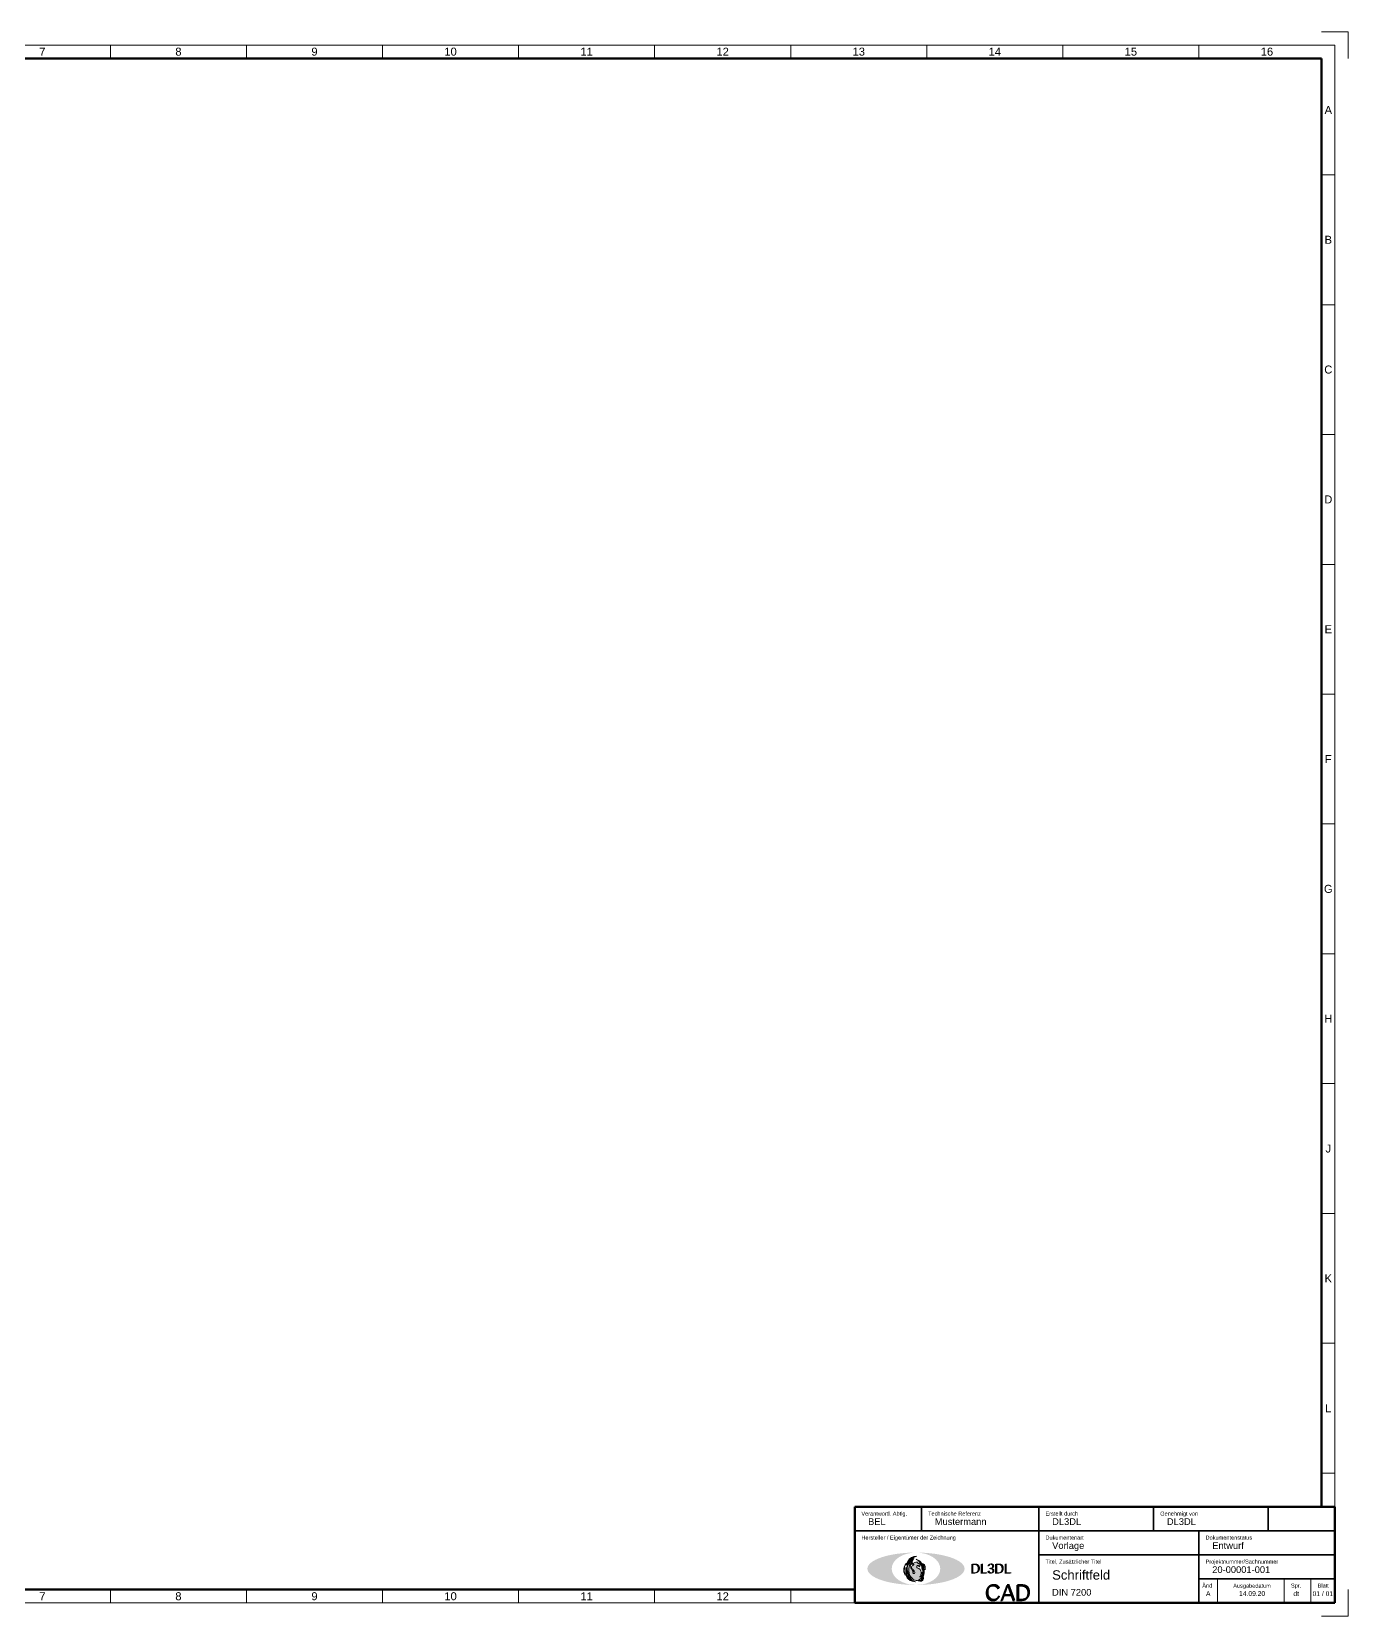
# Model space of a CAD drawing. Header units: millimetres. Extents: x 633 to 4785, y -1154 to 2521.
# Drawn here: x 2234 to 2727, y 880 to 1474 of the extents above; entities that cross this region are included whole.
import ezdxf
from ezdxf.enums import TextEntityAlignment as Align

# ---------------------------------------------------------------- set-up
doc = ezdxf.new("R2010")
doc.units = ezdxf.units.MM
doc.header["$LTSCALE"] = 5
doc.linetypes.add('AUSGEZOGEN', pattern=[0])
for name, color, linetype, lineweight, true_color in [('_Blattschnitt', 1, 'Continuous', 5, 0xff0000), ('_PK_0.18mm', 4, 'Continuous', 18, 0x00ffff), ('_PK_0.35mm', 4, 'Continuous', 35, 0x00ffff), ('_PK_0.70mm', 30, 'Continuous', 70, 0xff7f00), ('_PK_Text_ausgefüllt', 3, 'Continuous', 5, 0x00ff00), ('_PK_Text_Vorgabe', 1, 'Continuous', 5, 0xff0000), ('_Raster_0.18mm', 94, 'Continuous', 18, 0x008000), ('_Raster_1.00mm', 5, 'Continuous', 100, 0x0000ff), ('_Raster_Einteilung', 7, 'Continuous', 18, 0x000000), ('_Raster_txt', 7, 'Continuous', 5, 0x000000), ('pfoenix', 5, 'Continuous', 5, 0x0000ff)]:
    doc.layers.add(name, color=color, linetype=linetype, lineweight=lineweight, true_color=true_color)
for name, color, linetype, true_color in [('Logo', 5, 'Continuous', 0x0000ff), ('Logo Text', 1, 'Continuous', 0xff0000), ('Logo_a', 1, 'Continuous', 0xff0000), ('Logo_b', 30, 'Continuous', 0xff7f00), ('Logo_c', 12, 'Continuous', 0xaa0000)]:
    doc.layers.add(name, color=color, linetype=linetype, true_color=true_color)
doc.styles.add('textstyle1520', font='')
doc.styles.add('textstyle1521', font='')
doc.styles.add('textstyle1522', font='')
doc.styles.add('textstyle1523', font='')
doc.styles.add('textstyle1524', font='')
doc.styles.add('textstyle1525', font='')
doc.styles.add('textstyle1532', font='')
doc.styles.add('textstyle1533', font='')
doc.styles.add('textstyle1534', font='')
doc.styles.add('textstyle1535', font='')
doc.styles.add('textstyle1536', font='')
doc.styles.add('textstyle1537', font='')
doc.styles.add('textstyle1538', font='')
doc.styles.add('textstyle1539', font='')
doc.styles.add('textstyle1540', font='')
doc.styles.add('textstyle1541', font='')
doc.styles.add('textstyle1542', font='')
doc.styles.add('textstyle1543', font='')
doc.styles.add('textstyle1544', font='')
doc.styles.add('textstyle1545', font='')
doc.styles.add('textstyle1546', font='')
doc.styles.add('textstyle1547', font='')
doc.styles.add('textstyle1548', font='')
doc.styles.add('textstyle1549', font='')
doc.styles.add('textstyle1550', font='')
doc.styles.add('textstyle1551', font='')
doc.styles.add('textstyle1552', font='')
doc.styles.add('textstyle50', font='')
doc.styles.add('textstyle51', font='')
doc.styles.add('textstyle52', font='')
doc.styles.add('textstyle53', font='')
doc.styles.add('textstyle54', font='')
doc.styles.add('textstyle55', font='')
doc.styles.add('textstyle56', font='')
doc.styles.add('textstyle57', font='')
doc.styles.add('textstyle58', font='')
doc.styles.add('textstyle59', font='')
doc.styles.add('textstyle60', font='')
doc.styles.add('textstyle61', font='')
doc.styles.add('textstyle62', font='')
doc.styles.add('textstyle63', font='')
doc.styles.add('textstyle64', font='')
doc.styles.add('textstyle65', font='')
doc.styles.add('textstyle66', font='')
doc.styles.add('textstyle67', font='')
doc.styles.add('textstyle68', font='')
doc.styles.add('textstyle69', font='')
doc.styles.add('textstyle70', font='')
doc.styles.add('textstyle71', font='')
doc.styles.add('textstyle72', font='')
doc.styles.add('textstyle73', font='')
doc.styles.add('textstyle74', font='')
doc.styles.add('textstyle75', font='')
doc.styles.add('textstyle76', font='')
doc.styles.add('textstyle77', font='')
doc.styles.add('textstyle78', font='')
doc.styles.add('textstyle79', font='')
doc.styles.get('textstyle1520').set_extended_font_data('Arial')
doc.styles.get('textstyle1521').set_extended_font_data('Arial')
doc.styles.get('textstyle1522').set_extended_font_data('Arial')
doc.styles.get('textstyle1523').set_extended_font_data('Arial')
doc.styles.get('textstyle1524').set_extended_font_data('Arial')
doc.styles.get('textstyle1525').set_extended_font_data('Arial')
doc.styles.get('textstyle1532').set_extended_font_data('Arial')
doc.styles.get('textstyle1533').set_extended_font_data('Arial')
doc.styles.get('textstyle1534').set_extended_font_data('Arial')
doc.styles.get('textstyle1535').set_extended_font_data('Arial')
doc.styles.get('textstyle1536').set_extended_font_data('Arial')
doc.styles.get('textstyle1537').set_extended_font_data('Arial')
doc.styles.get('textstyle1538').set_extended_font_data('Arial')
doc.styles.get('textstyle1539').set_extended_font_data('Arial')
doc.styles.get('textstyle1540').set_extended_font_data('Arial')
doc.styles.get('textstyle1541').set_extended_font_data('Arial')
doc.styles.get('textstyle1542').set_extended_font_data('Arial')
doc.styles.get('textstyle1543').set_extended_font_data('Arial')
doc.styles.get('textstyle1544').set_extended_font_data('Arial')
doc.styles.get('textstyle1545').set_extended_font_data('Arial')
doc.styles.get('textstyle1546').set_extended_font_data('Arial')
doc.styles.get('textstyle1547').set_extended_font_data('Arial')
doc.styles.get('textstyle1548').set_extended_font_data('Arial')
doc.styles.get('textstyle1549').set_extended_font_data('Arial')
doc.styles.get('textstyle1550').set_extended_font_data('Arial')
doc.styles.get('textstyle1551').set_extended_font_data('Arial')
doc.styles.get('textstyle1552').set_extended_font_data('Arial')
doc.styles.get('textstyle50').set_extended_font_data('Arial')
doc.styles.get('textstyle51').set_extended_font_data('Arial')
doc.styles.get('textstyle52').set_extended_font_data('Arial')
doc.styles.get('textstyle53').set_extended_font_data('Arial')
doc.styles.get('textstyle54').set_extended_font_data('Arial')
doc.styles.get('textstyle55').set_extended_font_data('Arial')
doc.styles.get('textstyle56').set_extended_font_data('Arial')
doc.styles.get('textstyle57').set_extended_font_data('Arial')
doc.styles.get('textstyle58').set_extended_font_data('Arial')
doc.styles.get('textstyle59').set_extended_font_data('Arial')
doc.styles.get('textstyle60').set_extended_font_data('Arial')
doc.styles.get('textstyle61').set_extended_font_data('Arial')
doc.styles.get('textstyle62').set_extended_font_data('Arial')
doc.styles.get('textstyle63').set_extended_font_data('Arial')
doc.styles.get('textstyle64').set_extended_font_data('Arial')
doc.styles.get('textstyle65').set_extended_font_data('Arial')
doc.styles.get('textstyle66').set_extended_font_data('Arial')
doc.styles.get('textstyle67').set_extended_font_data('Arial')
doc.styles.get('textstyle68').set_extended_font_data('Arial')
doc.styles.get('textstyle69').set_extended_font_data('Arial')
doc.styles.get('textstyle70').set_extended_font_data('Arial')
doc.styles.get('textstyle71').set_extended_font_data('Arial')
doc.styles.get('textstyle72').set_extended_font_data('Arial')
doc.styles.get('textstyle73').set_extended_font_data('Arial')
doc.styles.get('textstyle74').set_extended_font_data('Arial')
doc.styles.get('textstyle75').set_extended_font_data('Arial')
doc.styles.get('textstyle76').set_extended_font_data('URW Chancery L')
doc.styles.get('textstyle77').set_extended_font_data('URW Chancery L')
doc.styles.get('textstyle78').set_extended_font_data('URW Chancery L')
doc.styles.get('textstyle79').set_extended_font_data('URW Chancery L')

msp = doc.modelspace()

# ---------------------------------------------------------------- hatches: boundary and pattern name
at = {"layer": 'Logo_a'}
h = msp.add_hatch(color=256, dxfattribs=at)
edge = h.paths.add_edge_path()
edge.add_ellipse((2565.34, 898.11), major_axis=(15.17, 0), ratio=0.4, start_angle=0, end_angle=360)
edge = h.paths.add_edge_path()
edge.add_ellipse((2565.34, 898.11), major_axis=(12.14, 0), ratio=0.5, start_angle=0, end_angle=360)
at = {"layer": 'Logo_b'}
h = msp.add_hatch(color=256, dxfattribs=at)
edge = h.paths.add_edge_path()
edge.add_ellipse((2565.34, 898.11), major_axis=(12.14, 0), ratio=0.5, start_angle=0, end_angle=360)
edge = h.paths.add_edge_path()
edge.add_ellipse((2565.34, 898.11), major_axis=(9.1, 0), ratio=0.666667, start_angle=0, end_angle=360)
at = {"layer": 'Logo_c'}
h = msp.add_hatch(color=256, dxfattribs=at)
edge = h.paths.add_edge_path()
edge.add_ellipse((2565.34, 898.11), major_axis=(15.17, 0), ratio=0.4, start_angle=0, end_angle=360)
edge = h.paths.add_edge_path()
edge.add_ellipse((2565.34, 898.11), major_axis=(18.21, 0), ratio=0.333333, start_angle=0, end_angle=360)
at = {"layer": 'pfoenix'}
h = msp.add_hatch(color=256, dxfattribs=at)
edge = h.paths.add_edge_path()
edge.add_spline(control_points=[(2561.79, 900.21), (2560.11, 898.61), (2560.92, 895.93), (2561.28, 895.75)], knot_values=[0, 0, 0, 0, 1, 1, 1, 1], degree=3, periodic=0)
edge.add_spline(control_points=[(2561.28, 895.75), (2561.17, 895.84), (2560.36, 898.53), (2561.79, 900.21)], knot_values=[0, 0, 0, 0, 1, 1, 1, 1], degree=3, periodic=0)
h = msp.add_hatch(color=256, dxfattribs=at)
edge = h.paths.add_edge_path()
edge.add_spline(control_points=[(2564.07, 897.31), (2564.49, 897.05), (2564.19, 896.55), (2564.19, 896.55), (2564.19, 896.55), (2564.3, 896.3), (2564.96, 896.29), (2564.86, 896.9), (2564.73, 897.31), (2564.19, 897.86), (2563.75, 898.22), (2563.59, 898.71), (2563.91, 899.22), (2564.44, 899.56), (2564.53, 899.7), (2564.46, 899.88), (2564.16, 899.87), (2563.89, 899.8), (2563.67, 899.92), (2563.72, 900.29), (2564.07, 900.47), (2564.08, 900.48), (2564.08, 900.47), (2563.98, 900.31), (2563.83, 900.19), (2563.96, 900.08), (2564.36, 900.19), (2564.83, 900.45), (2565.68, 900.63), (2565.99, 900.59), (2566.03, 900.51), (2566.07, 900.24), (2565.97, 900.01), (2566.39, 900.06), (2566.68, 899.93), (2566.92, 899.68), (2566.86, 899.28), (2566.58, 898.93), (2566.47, 898.84), (2566.47, 898.84), (2566.44, 899.05), (2566.37, 899.27), (2566.12, 899.32), (2565.78, 899.26), (2565.62, 898.93), (2565.64, 898.51), (2565.95, 898.38), (2566.57, 898.17), (2566.86, 897.79)], knot_values=[0, 0, 0, 0, 1, 2, 3, 4, 5, 6, 7, 8, 9, 10, 11, 12, 13, 14, 15, 16, 17, 18, 19, 20, 21, 22, 23, 24, 25, 26, 27, 28, 29, 30, 31, 32, 33, 34, 35, 36, 37, 38, 39, 40, 41, 42, 43, 44, 45, 46, 46, 46, 46], degree=3, periodic=0)
edge.add_spline(control_points=[(2566.86, 897.79), (2567.14, 897.3), (2567.34, 896.61), (2567.23, 895.95), (2566.99, 895.35), (2566.77, 894.98), (2566.77, 894.98), (2567.49, 895.42), (2567.69, 896.16), (2567.68, 896.72), (2567.61, 896.88), (2567.82, 896.5), (2567.85, 895.83), (2567.71, 895.41), (2567.13, 894.33), (2566.52, 893.93), (2565.83, 893.74), (2565, 893.73), (2564.48, 893.99), (2564.48, 893.99), (2564.48, 893.99)], knot_values=[0, 0, 0, 0, 1, 2, 3, 4, 5, 6, 7, 8, 9, 10, 11, 12, 13, 14, 15, 16, 17, 18, 18, 18, 18], degree=3, periodic=0)
edge.add_spline(control_points=[(2564.48, 893.99), (2564.48, 893.99), (2564.42, 893.95), (2560.36, 898.61), (2564.56, 901.97)], knot_values=[0, 0, 0, 0, 1, 2, 2, 2, 2], degree=3, periodic=0)
edge.add_spline(control_points=[(2564.56, 901.97), (2562.72, 899.57), (2564.07, 897.31), (2564.07, 897.31), (2564.07, 897.31), (2564.07, 897.31), (2564.07, 897.31)], knot_values=[0, 0, 0, 0, 1, 2, 3, 4, 4, 4, 4], degree=3, periodic=0)
h = msp.add_hatch(color=256, dxfattribs=at)
edge = h.paths.add_edge_path()
edge.add_spline(control_points=[(2563.94, 902.04), (2561.86, 897.99), (2563.8, 893.77), (2563.79, 893.75), (2563.79, 893.75), (2560.78, 898.05), (2563.94, 902.04), (2563.94, 902.04), (2563.94, 902.04)], knot_values=[0, 0, 0, 0, 1, 2, 3, 4, 5, 6, 6, 6, 6], degree=3, periodic=0)
h = msp.add_hatch(color=256, dxfattribs=at)
edge = h.paths.add_edge_path()
edge.add_spline(control_points=[(2561.59, 898.53), (2561.69, 894.56), (2565.15, 893.19), (2565.15, 893.19), (2565.15, 893.19), (2561.27, 894.15), (2561.62, 898.48), (2561.62, 898.48), (2561.59, 898.53)], knot_values=[0, 0, 0, 0, 1, 2, 3, 4, 5, 6, 6, 6, 6], degree=3, periodic=0)
h = msp.add_hatch(color=256, dxfattribs=at)
edge = h.paths.add_edge_path()
edge.add_spline(control_points=[(2565.64, 902.8), (2562.85, 902.12), (2561.83, 899.45), (2561.83, 899.45)], knot_values=[0, 0, 0, 0, 1, 1, 1, 1], degree=3, periodic=0)
edge.add_spline(control_points=[(2561.83, 899.45), (2561.86, 899.65), (2562.24, 902.79), (2565.64, 902.8)], knot_values=[0, 0, 0, 0, 1, 1, 1, 1], degree=3, periodic=0)
h = msp.add_hatch(color=256, dxfattribs=at)
edge = h.paths.add_edge_path()
edge.add_spline(control_points=[(2567.49, 898.82), (2567.55, 898.48), (2567.59, 898.21), (2567.62, 897.79), (2567.63, 897.46), (2567.62, 897.46), (2567.62, 897.46), (2567.77, 897.91), (2567.77, 898.43), (2567.66, 899.37), (2567.36, 900.23), (2567.11, 900.65), (2566.4, 901.23), (2565.45, 901.65), (2565.45, 901.65), (2565.45, 901.65)], knot_values=[0, 0, 0, 0, 1, 2, 3, 4, 5, 6, 7, 8, 9, 10, 11, 12, 13, 13, 13, 13], degree=3, periodic=0)
edge.add_spline(control_points=[(2565.45, 901.65), (2566.02, 901.36), (2566.34, 901.03), (2566.68, 900.6), (2567.02, 900.15), (2567.35, 899.43), (2567.49, 898.82)], knot_values=[0, 0, 0, 0, 1, 2, 3, 4, 4, 4, 4], degree=3, periodic=0)
h = msp.add_hatch(color=256, dxfattribs=at)
edge = h.paths.add_edge_path()
edge.add_spline(control_points=[(2568.4, 896.56), (2568.37, 896.03), (2568.21, 895.31), (2567.98, 894.91), (2567.48, 894.44), (2567.2, 894.17), (2567.19, 894.17), (2567.4, 894.53), (2567.68, 894.98), (2567.84, 895.41), (2567.85, 895.83), (2567.66, 896.79)], knot_values=[0, 0, 0, 0, 1, 2, 3, 4, 5, 6, 7, 8, 9, 9, 9, 9], degree=3, periodic=0)
edge.add_spline(control_points=[(2567.66, 896.79), (2567.93, 896.93), (2567.98, 897.22), (2568.01, 898.11), (2567.96, 898.9), (2567.94, 899.33), (2567.67, 900.19), (2567.5, 900.3), (2567.98, 899.69), (2568.13, 899.27), (2568.3, 898.68), (2568.38, 898.1), (2568.42, 897.3), (2568.4, 896.56)], knot_values=[0, 0, 0, 0, 1, 2, 3, 4, 5, 6, 7, 8, 9, 10, 11, 11, 11, 11], degree=3, periodic=0)
h = msp.add_hatch(color=256, dxfattribs=at)
edge = h.paths.add_edge_path()
edge.add_spline(control_points=[(2568.77, 897.77), (2568.76, 898.33), (2568.69, 898.69), (2568.6, 899.11), (2568.43, 899.45), (2568.06, 899.98), (2568.06, 899.98), (2568.06, 899.98)], knot_values=[0, 0, 0, 0, 1, 2, 3, 4, 5, 5, 5, 5], degree=3, periodic=0)
edge.add_spline(control_points=[(2568.06, 899.98), (2568.94, 899.55), (2568.77, 897.77), (2568.77, 897.77), (2568.77, 897.77)], knot_values=[0, 0, 0, 0, 1, 2, 2, 2, 2], degree=3, periodic=0)
h = msp.add_hatch(color=256, dxfattribs=at)
edge = h.paths.add_edge_path()
edge.add_spline(control_points=[(2566.25, 893.56), (2566.62, 893.41), (2567.25, 893.4), (2567.59, 893.49), (2567.9, 893.84), (2568.09, 894.31), (2568.12, 894.67), (2568.15, 894.83), (2568.15, 894.83), (2568.15, 894.83), (2568.03, 894.51), (2567.93, 894.4), (2567.68, 894.09), (2567.41, 893.91), (2567.15, 893.8), (2566.76, 893.68), (2566.38, 893.65), (2566.25, 893.65), (2566.11, 893.66), (2566.11, 893.65), (2566.11, 893.65), (2566.19, 893.59), (2566.25, 893.56), (2566.25, 893.56), (2566.25, 893.56)], knot_values=[0, 0, 0, 0, 1, 2, 3, 4, 5, 6, 7, 8, 9, 10, 11, 12, 13, 14, 15, 16, 17, 18, 19, 20, 21, 22, 22, 22, 22], degree=3, periodic=0)

# ---------------------------------------------------------------- linework, layer by layer
at = {"layer": '_Blattschnitt'}
for p, q in [((2727.38, 1474.29), (2717.38, 1474.29)), ((2727.38, 1474.29), (2727.38, 1464.29)), ((2727.38, 880.29), (2727.38, 890.29)), ((2727.38, 880.29), (2717.38, 880.29))]:
    msp.add_line(p, q, dxfattribs=at)
at = {"layer": '_PK_0.18mm', "linetype": 'AUSGEZOGEN', "lineweight": 18}
for p, q in [((2678.38, 885.29), (2678.38, 894.29)), ((2703.38, 885.29), (2703.38, 894.29)), ((2713.38, 885.29), (2713.38, 894.29))]:
    msp.add_line(p, q, dxfattribs=at)
at = {"layer": '_PK_0.35mm', "linetype": 'AUSGEZOGEN'}
for p, q in [((2567.38, 912.29), (2567.38, 921.29)), ((2611.38, 885.29), (2611.38, 921.29)), ((2654.38, 912.29), (2654.38, 921.29)), ((2697.38, 912.29), (2697.38, 921.29)), ((2542.38, 912.29), (2722.38, 912.29)), ((2671.38, 885.29), (2671.38, 912.29)), ((2611.38, 903.29), (2722.38, 903.29)), ((2671.38, 894.29), (2722.38, 894.29))]:
    msp.add_line(p, q, dxfattribs=at)
at = {"layer": '_PK_0.70mm', "linetype": 'AUSGEZOGEN', "lineweight": 70}
for p, q in [((2542.38, 921.29), (2722.38, 921.29)), ((2542.38, 885.29), (2542.38, 921.29)), ((2722.38, 885.29), (2722.38, 921.29)), ((2542.38, 885.29), (2722.38, 885.29))]:
    msp.add_line(p, q, dxfattribs=at)
at = {"layer": '_Raster_0.18mm'}
for p, q in [((2722.38, 1469.29), (1906.38, 1469.29)), ((2722.38, 921.29), (2722.38, 1469.29)), ((1906.38, 885.29), (2542.38, 885.29))]:
    msp.add_line(p, q, dxfattribs=at)
at = {"layer": '_Raster_1.00mm'}
for p, q in [((2717.38, 1464.29), (1911.38, 1464.29)), ((2717.38, 921.29), (2717.38, 1464.29)), ((1911.38, 890.29), (2542.38, 890.29))]:
    msp.add_line(p, q, dxfattribs=at)
at = {"layer": '_Raster_Einteilung'}
for p, q in [((2263.38, 1469.29), (2263.38, 1464.29)), ((2314.38, 1469.29), (2314.38, 1464.29)), ((2365.38, 1469.29), (2365.38, 1464.29)), ((2416.38, 1469.29), (2416.38, 1464.29)), ((2467.38, 1469.29), (2467.38, 1464.29)), ((2518.38, 1469.29), (2518.38, 1464.29)), ((2569.38, 1469.29), (2569.38, 1464.29)), ((2620.38, 1469.29), (2620.38, 1464.29)), ((2671.38, 1469.29), (2671.38, 1464.29)), ((2717.38, 1420.62), (2722.38, 1420.62)), ((2717.38, 1371.95), (2722.38, 1371.95)), ((2717.38, 1323.29), (2722.38, 1323.29)), ((2717.38, 1274.62), (2722.38, 1274.62)), ((2717.38, 1225.95), (2722.38, 1225.95)), ((2717.38, 1177.29), (2722.38, 1177.29)), ((2717.38, 1128.62), (2722.38, 1128.62)), ((2717.38, 1079.95), (2722.38, 1079.95)), ((2717.38, 1031.29), (2722.38, 1031.29)), ((2717.38, 982.62), (2722.38, 982.62)), ((2717.38, 933.95), (2722.38, 933.95)), ((2263.38, 890.29), (2263.38, 885.29)), ((2314.38, 890.29), (2314.38, 885.29)), ((2365.38, 890.29), (2365.38, 885.29)), ((2416.38, 890.29), (2416.38, 885.29)), ((2467.38, 890.29), (2467.38, 885.29)), ((2518.38, 890.29), (2518.38, 885.29))]:
    msp.add_line(p, q, dxfattribs=at)
at = {"layer": 'pfoenix'}
for points in [[(2561.79, 900.21), (2560.11, 898.61), (2560.92, 895.93), (2561.28, 895.75)], [(2564.56, 901.97), (2560.36, 898.61), (2564.42, 893.95), (2564.48, 893.99), (2564.48, 893.99)], [(2561.79, 900.21), (2560.36, 898.53), (2561.17, 895.84), (2561.28, 895.75)], [(2561.59, 898.53), (2561.69, 894.56), (2565.15, 893.19), (2565.15, 893.19), (2565.15, 893.19), (2561.27, 894.15), (2561.62, 898.48), (2561.62, 898.48), (2561.59, 898.53)], [(2563.94, 902.04), (2561.86, 897.99), (2563.8, 893.77), (2563.79, 893.75), (2563.79, 893.75), (2560.78, 898.05), (2563.94, 902.04), (2563.94, 902.04), (2563.94, 902.04)], [(2565.64, 902.8), (2562.24, 902.79), (2561.86, 899.65), (2561.83, 899.45)], [(2565.64, 902.8), (2562.85, 902.12), (2561.83, 899.45), (2561.83, 899.45)], [(2564.56, 901.97), (2562.72, 899.57), (2564.07, 897.31), (2564.07, 897.31), (2564.07, 897.31), (2564.07, 897.31), (2564.07, 897.31)], [(2564.07, 897.31), (2564.49, 897.05), (2564.19, 896.55), (2564.19, 896.55), (2564.19, 896.55), (2564.3, 896.3), (2564.96, 896.29), (2564.86, 896.9), (2564.73, 897.31), (2564.19, 897.86), (2563.75, 898.22), (2563.59, 898.71), (2563.91, 899.22), (2564.44, 899.56), (2564.53, 899.7), (2564.46, 899.88), (2564.16, 899.87), (2563.89, 899.8), (2563.67, 899.92), (2563.72, 900.29), (2564.07, 900.47), (2564.08, 900.48), (2564.08, 900.47), (2563.98, 900.31), (2563.83, 900.19), (2563.96, 900.08), (2564.36, 900.19), (2564.83, 900.45), (2565.68, 900.63), (2565.99, 900.59), (2566.03, 900.51), (2566.07, 900.24), (2565.97, 900.01), (2566.39, 900.06), (2566.68, 899.93), (2566.92, 899.68), (2566.86, 899.28), (2566.58, 898.93), (2566.47, 898.84), (2566.47, 898.84), (2566.44, 899.05), (2566.37, 899.27), (2566.12, 899.32), (2565.78, 899.26), (2565.62, 898.93), (2565.64, 898.51), (2565.95, 898.38), (2566.57, 898.17), (2566.86, 897.79)], [(2566.86, 897.79), (2567.14, 897.3), (2567.34, 896.61), (2567.23, 895.95), (2566.99, 895.35), (2566.77, 894.98), (2566.77, 894.98), (2567.49, 895.42), (2567.69, 896.16), (2567.68, 896.72), (2567.61, 896.88), (2567.82, 896.5), (2567.85, 895.83), (2567.71, 895.41), (2567.13, 894.33), (2566.52, 893.93), (2565.83, 893.74), (2565, 893.73), (2564.48, 893.99), (2564.48, 893.99), (2564.48, 893.99)], [(2565.45, 901.65), (2566.02, 901.36), (2566.34, 901.03), (2566.68, 900.6), (2567.02, 900.15), (2567.35, 899.43), (2567.49, 898.82)], [(2567.49, 898.82), (2567.55, 898.48), (2567.59, 898.21), (2567.62, 897.79), (2567.63, 897.46), (2567.62, 897.46), (2567.62, 897.46), (2567.77, 897.91), (2567.77, 898.43), (2567.66, 899.37), (2567.36, 900.23), (2567.11, 900.65), (2566.4, 901.23), (2565.45, 901.65), (2565.45, 901.65), (2565.45, 901.65)], [(2567.66, 896.79), (2567.93, 896.93), (2567.98, 897.22), (2568.01, 898.11), (2567.96, 898.9), (2567.94, 899.33), (2567.67, 900.19), (2567.5, 900.3), (2567.98, 899.69), (2568.13, 899.27), (2568.3, 898.68), (2568.38, 898.1), (2568.42, 897.3), (2568.4, 896.56)], [(2568.06, 899.98), (2568.94, 899.55), (2568.77, 897.77), (2568.77, 897.77), (2568.77, 897.77)], [(2568.77, 897.77), (2568.76, 898.33), (2568.69, 898.69), (2568.6, 899.11), (2568.43, 899.45), (2568.06, 899.98), (2568.06, 899.98), (2568.06, 899.98)], [(2566.25, 893.56), (2566.62, 893.41), (2567.25, 893.4), (2567.59, 893.49), (2567.9, 893.84), (2568.09, 894.31), (2568.12, 894.67), (2568.15, 894.83), (2568.15, 894.83), (2568.15, 894.83), (2568.03, 894.51), (2567.93, 894.4), (2567.68, 894.09), (2567.41, 893.91), (2567.15, 893.8), (2566.76, 893.68), (2566.38, 893.65), (2566.25, 893.65), (2566.11, 893.66), (2566.11, 893.65), (2566.11, 893.65), (2566.19, 893.59), (2566.25, 893.56), (2566.25, 893.56), (2566.25, 893.56)], [(2568.4, 896.56), (2568.37, 896.03), (2568.21, 895.31), (2567.98, 894.91), (2567.48, 894.44), (2567.2, 894.17), (2567.19, 894.17), (2567.4, 894.53), (2567.68, 894.98), (2567.84, 895.41), (2567.85, 895.83), (2567.66, 896.79)]]:
    msp.add_open_spline(points, degree=3, dxfattribs=at)

# ---------------------------------------------------------------- texts
at = {"layer": '_PK_Text_ausgefüllt', "linetype": 'AUSGEZOGEN', "lineweight": 5}
for s, height, style, p in [('BEL', 2.5, 'textstyle72', (2547.38, 915.79)), ('Mustermann', 2.5, 'textstyle73', (2572.38, 915.79)), ('DL3DL', 2.5, 'textstyle70', (2616.38, 915.79)), ('DL3DL', 2.5, 'textstyle71', (2659.38, 915.79)), ('Vorlage', 2.5, 'textstyle75', (2616.38, 906.79)), ('Entwurf', 2.5, 'textstyle74', (2676.38, 906.79)), ('Schriftfeld', 3.5, 'textstyle68', (2616.38, 895.79)), ('20-00001-001', 2.5, 'textstyle67', (2676.38, 897.79)), ('DIN 7200', 2.5, 'textstyle69', (2616.34, 889.29))]:
    msp.add_text(s, height=height, dxfattribs=dict(at, style=style)).set_placement(p, align=Align.MIDDLE_LEFT)
for s, style, p in [('A', 'textstyle66', (2674.89, 888.8)), ('14.09.20', 'textstyle65', (2691.34, 888.83)), ('dt', 'textstyle64', (2707.84, 888.77)), ('01 / 01', 'textstyle63', (2717.84, 888.77))]:
    msp.add_text(s, height=1.8, dxfattribs=dict(at, style=style)).set_placement(p, align=Align.MIDDLE_CENTER)
at = {"layer": '_PK_Text_Vorgabe', "linetype": 'AUSGEZOGEN', "lineweight": 5}
for s, style, p in [('Verantwortl. Abtlg.', 'textstyle62', (2544.88, 918.79)), ('Technische Referenz', 'textstyle61', (2569.88, 918.79)), ('Erstellt durch', 'textstyle60', (2613.88, 918.79)), ('Genehmigt von', 'textstyle57', (2656.88, 918.79)), ('Hersteller / Eigentümer der Zeichnung', 'textstyle58', (2544.88, 909.79)), ('Dukumentenart', 'textstyle59', (2613.88, 909.79)), ('Dokumentenstatus', 'textstyle56', (2673.88, 909.79)), ('Titel, Zusätzlicher Titel', 'textstyle55', (2613.88, 900.79)), ('Projektnummer/Sachnummer', 'textstyle54', (2673.88, 900.79)), ('Änd', 'textstyle53', (2672.67, 891.8)), ('Ausgabedatum', 'textstyle52', (2684.26, 891.72)), ('Spr.', 'textstyle51', (2705.88, 891.79)), ('Blatt', 'textstyle50', (2715.88, 891.79))]:
    msp.add_text(s, height=1.5, dxfattribs=dict(at, style=style)).set_placement(p, align=Align.MIDDLE_LEFT)
at = {"layer": '_Raster_txt', "char_height": 3, "attachment_point": 5}
for s, insert, style in [('7', (2237.88, 1466.79), 'textstyle1532'), ('8', (2288.88, 1466.79), 'textstyle1533'), ('9', (2339.88, 1466.79), 'textstyle1534'), ('10', (2390.88, 1466.79), 'textstyle1535'), ('11', (2441.88, 1466.79), 'textstyle1536'), ('12', (2492.88, 1466.79), 'textstyle1537'), ('13', (2543.88, 1466.79), 'textstyle1538'), ('14', (2594.88, 1466.79), 'textstyle1539'), ('15', (2645.88, 1466.79), 'textstyle1540'), ('16', (2696.88, 1466.79), 'textstyle1541'), ('A', (2719.88, 1444.95), 'textstyle1552'), ('B', (2719.88, 1396.29), 'textstyle1551'), ('C', (2719.88, 1347.62), 'textstyle1550'), ('D', (2719.88, 1298.95), 'textstyle1549'), ('E', (2719.88, 1250.29), 'textstyle1548'), ('F', (2719.88, 1201.62), 'textstyle1547'), ('G', (2719.88, 1152.95), 'textstyle1546'), ('H', (2719.88, 1104.29), 'textstyle1545'), ('J', (2719.88, 1055.62), 'textstyle1544'), ('K', (2719.88, 1006.95), 'textstyle1543'), ('L', (2719.88, 958.29), 'textstyle1542'), ('7', (2237.88, 887.79), 'textstyle1520'), ('8', (2288.88, 887.79), 'textstyle1521'), ('9', (2339.88, 887.79), 'textstyle1522'), ('10', (2390.88, 887.79), 'textstyle1523'), ('11', (2441.88, 887.79), 'textstyle1524'), ('12', (2492.88, 887.79), 'textstyle1525')]:
    msp.add_mtext(s, dxfattribs=dict(at, insert=insert, style=style))
at = {"layer": 'Logo', "attachment_point": 5}
for s, insert, char_height, style in [('DL3DL\\P', (2593.25, 898.11), 3.641, 'textstyle78'), ('CAD\\P', (2599.63, 888.95), 6.069, 'textstyle76')]:
    msp.add_mtext(s, dxfattribs=dict(at, insert=insert, char_height=char_height, style=style))
at = {"layer": 'Logo Text', "attachment_point": 5}
for s, insert, char_height, style in [('DL3DL\\P', (2593.61, 898.22), 3.641, 'textstyle79'), ('CAD\\P', (2599.91, 889.28), 6.069, 'textstyle77')]:
    msp.add_mtext(s, dxfattribs=dict(at, insert=insert, char_height=char_height, style=style))

doc.saveas('drawing.dxf')
